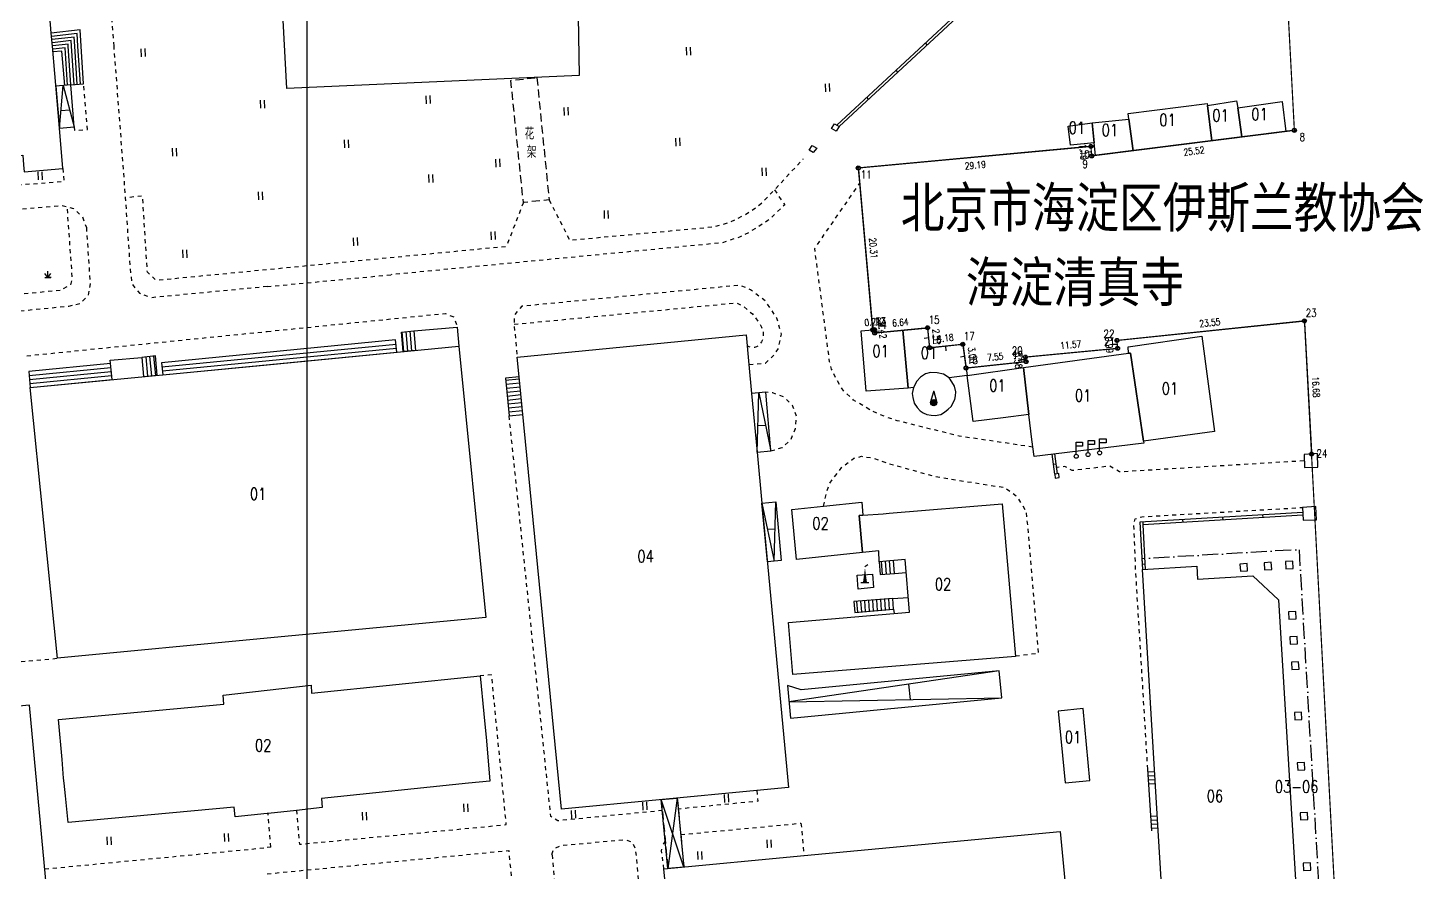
# Model space of a CAD drawing. Extents: x -9390 to -4743, y 24196 to 25839.
# Drawn here: x -8959.8 to -8611.1, y 24693.5 to 24904.5 of the extents above; entities that cross this region are included whole.
import ezdxf
from ezdxf.enums import TextEntityAlignment as Align

# ---------------------------------------------------------------- set-up
doc = ezdxf.new("R2010")
doc.units = 0
doc.header["$MEASUREMENT"] = 0
for name, pattern in [('X5', [3, 2, -1]), ('X6', [2, 1, -1]), ('X87', [7, 5, -2]), ('X94', [6, 4, -1, 0, -1])]:
    doc.linetypes.add(name, pattern=pattern)
doc.layers.get('0').update_dxf_attribs({"linetype": 'CONTINUOUS'})
for name, color, linetype in [('BOUND', 7, 'CONTINUOUS'), ('DLDW', 14, 'CONTINUOUS'), ('DLSS', 5, 'CONTINUOUS'), ('JMD', 6, 'CONTINUOUS'), ('JZD', 1, 'CONTINUOUS'), ('TK', 7, 'CONTINUOUS'), ('YZH', 2, 'CONTINUOUS'), ('ZBTZ', 5, 'CONTINUOUS'), ('飘楼', 20, 'CONTINUOUS')]:
    doc.layers.add(name, color=color, linetype=linetype)
doc.styles.add('HZ', font='rs', dxfattribs={"width": 0.8, "bigfont": 'hztxt'})
doc.styles.add('黑体', font='SIMHEI.TTF', dxfattribs={"width": 0.8})
doc.linetypes.add('X19', pattern='A,4.5,[145,symbolx.shx,S=1,R=0,X=0,Y=1],4.5,-0.5,[146,symbolx.shx,S=1,R=0,X=0,Y=0],-0.5', length=10)
doc.linetypes.add('X20', pattern='A,4.5,[145,symbolx.shx,S=1,R=0,X=0,Y=0],4.5,-0.5,[146,symbolx.shx,S=1,R=0,X=0,Y=0],-0.5', length=10)
doc.linetypes.add('X71', pattern='A,5,[150,symbolx.shx,S=1,R=0,X=0,Y=1],5', length=10)
doc.linetypes.add('X72', pattern='A,5,[150,symbolx.shx,S=1,R=0,X=0,Y=0],5', length=10)

# ---------------------------------------------------------------- blocks, each defined once
blk = doc.blocks.new('GC095')
for p, q in [((0, 4), (0.7, 4.5)), ((-1, 0), (1, 0)), ((-0.5, 0), (0.5, 0))]:
    blk.add_line(p, q)
blk.add_solid([(-0.5, 0), (0, 3.6), (0.5, 0)])
blk = doc.blocks.new('GC520')
for p, q in [((-0.56, -1), (-0.56, 1)), ((0.44, -1), (0.44, 1))]:
    blk.add_line(p, q)
blk = doc.blocks.new('GC098')
for p, q in [((0, 0.5), (0, 3.5)), ((0, 3.5), (1.6, 3.5)), ((1.6, 3.5), (1.6, 2.5)), ((1.6, 2.5), (0, 2.5))]:
    blk.add_line(p, q)
blk.add_circle((0, 0), 0.5)
blk = doc.blocks.new('GC124')
for p, q in [((0, -0.8), (-0.75, 0.2)), ((0, -0.8), (0, 0.8)), ((0, -0.8), (0.75, 0.2)), ((-0.8, -0.8), (0.75, -0.8)), ((0.8, -0.8), (0, -0.8))]:
    blk.add_line(p, q)
blk = doc.blocks.new('GC091')
for p, q in [((-0.79, -0.01), (0.01, 2.79)), ((0.01, 2.79), (0.81, -0.01))]:
    blk.add_line(p, q)
at = {"const_width": 0.8, "flags": 128}
blk.add_lwpolyline([(-0.39, -0.01, 1), (0.41, -0.01, 1)], format="xyb", close=True, dxfattribs=at)
blk.add_circle((0.01, -0.01), 0.8)
blk.add_point((0.01, 2.79))

msp = doc.modelspace()

# ---------------------------------------------------------------- linework, layer by layer
at = {"linetype": 'CONTINUOUS', "flags": 128}
for points in [[(-8694.99, 24873.49), (-8694.09, 24873.64)], [(-8748.52, 24829.07), (-8748.56, 24830.27)], [(-8748.22, 24828.67), (-8746.97, 24828.83)], [(-8734.69, 24827.04), (-8735.79, 24826.9)], [(-8730.46, 24824.97), (-8730.39, 24823.82)], [(-8687.58, 24825.41), (-8688.66, 24825.35)], [(-8725.8, 24822.4), (-8726.74, 24822.24)], [(-8711.6, 24821.62), (-8710.42, 24821.66)]]:
    msp.add_lwpolyline(points, dxfattribs=at)
at = {"layer": 'BOUND', "linetype": 'CONTINUOUS', "flags": 128}
for points in [[(-8866.46, 24828.51), (-8863.38, 24828.81), (-8862.91, 24823.89), (-8866, 24823.6)], [(-8926.4, 24820.81), (-8926.12, 24817.82), (-8867.62, 24823.44), (-8867.91, 24826.53)], [(-8959.56, 24818.63), (-8959.21, 24814.65), (-8938.78, 24816.61), (-8939.17, 24820.61)], [(-8927.96, 24822.52), (-8931.38, 24822.17), (-8930.91, 24817.36), (-8927.49, 24817.69)], [(-8840.48, 24817), (-8839.54, 24807.53), (-8836.11, 24807.87), (-8837.06, 24817.33)], [(-8746.85, 24767.85), (-8743.23, 24768.16), (-8743.49, 24771.41), (-8747.04, 24771.09)], [(-8753.16, 24758.37), (-8743.46, 24759.22), (-8743.66, 24761.89), (-8753.37, 24761.12)], [(-8797.52, 24712.01), (-8795.88, 24694.76), (-8799.86, 24694.38), (-8801.51, 24711.62)]]:
    msp.add_lwpolyline(points, close=True, dxfattribs=at)
at = {"layer": 'DLDW', "linetype": 'CONTINUOUS', "flags": 128}
for points in [[(-8951.93, 24879.45), (-8948.24, 24879.77), (-8949.09, 24890.27), (-8952.84, 24889.94)], [(-8729.36, 24816.74), (-8729.61, 24817.06), (-8730.98, 24817.97), (-8732.56, 24818.32), (-8734.21, 24818.35), (-8735.48, 24818.05), (-8736.76, 24817.25), (-8737.67, 24816.25), (-8738.46, 24814.62), (-8738.8, 24813.16), (-8738.69, 24812.14), (-8738.34, 24810.74), (-8737.6, 24809.65), (-8736.85, 24808.81), (-8736.04, 24808.29), (-8735.16, 24807.89), (-8734.09, 24807.68), (-8733.07, 24807.66), (-8731.67, 24807.89), (-8730.71, 24808.45), (-8729.81, 24809.19), (-8729.1, 24809.88), (-8728.19, 24811.64), (-8727.98, 24812.52), (-8727.9, 24813.54), (-8728.25, 24814.94)], [(-8777.57, 24798.48), (-8774.13, 24798.8), (-8775.38, 24813.46), (-8778.94, 24813.13)], [(-8776.38, 24785.76), (-8772.9, 24786.09), (-8771.57, 24771.35), (-8775, 24771.03)]]:
    msp.add_lwpolyline(points, close=True, dxfattribs=at)
for points in [[(-8951.93, 24879.45), (-8950.99, 24890.1), (-8948.24, 24879.77)], [(-8951.54, 24883.91), (-8949.39, 24884.07)], [(-8777.57, 24798.48), (-8777.16, 24813.29), (-8774.13, 24798.8)], [(-8777.38, 24805.14), (-8775.48, 24805.26)], [(-8776.38, 24785.76), (-8773.28, 24771.19), (-8772.9, 24786.09)], [(-8774.99, 24779.23), (-8773.07, 24779.34)], [(-8748.49, 24764.64), (-8752.3, 24764.26), (-8752.55, 24767.76), (-8748.75, 24767.94), (-8748.49, 24764.64)], [(-8766.57, 24739.09), (-8769.99, 24740.16), (-8769.21, 24732.01), (-8716.44, 24737.06), (-8717.09, 24743.83), (-8766.57, 24739.09)], [(-8717.09, 24743.83), (-8769.6, 24736.08), (-8716.44, 24737.06)], [(-8739.76, 24740.49), (-8739.35, 24736.64)]]:
    msp.add_lwpolyline(points, dxfattribs=at)
at = {"layer": 'DLSS', "linetype": 'X6', "flags": 128}
for points in [[(-8938.28, 24900), (-8940.28, 24926.25), (-8939.5, 24929.01), (-8937.96, 24929.8), (-8928.91, 24930.35), (-8911.92, 24930.84), (-8912.1, 24990.37)], [(-8900, 24839.86), (-8929.02, 24837.07), (-8931.77, 24838.12), (-8933.65, 24840.41), (-8934.13, 24843.34), (-8935.39, 24862.06), (-8938.28, 24900)], [(-8948.24, 24879.77), (-8948.2, 24878.92), (-8944.92, 24879.16), (-8945.9, 24890.54)], [(-8951.07, 24869.42), (-8950.77, 24866.14), (-9046.28, 24858.31), (-9046.75, 24863.2)], [(-8829.56, 24861.54), (-8829.56, 24861.54), (-8824.4, 24851.47), (-8788.45, 24854.81), (-8784.51, 24855.91), (-8780.56, 24857.82), (-8777.55, 24859.89), (-8776.48, 24860.71), (-8773.25, 24864.02), (-8766.01, 24871.84)], [(-8708.65, 24799.73), (-8727.08, 24802.48), (-8742.58, 24806.33), (-8745.4, 24807.28), (-8748.79, 24808.71), (-8753.45, 24811.49), (-8755.65, 24813.46), (-8756.63, 24814.79), (-8757.7, 24816.61), (-8758.97, 24819.2), (-8759.46, 24821.05), (-8759.68, 24822.87), (-8763.17, 24849.4), (-8751.9, 24865.71)], [(-8835.99, 24860.88), (-8835.99, 24860.88), (-8840.26, 24849.86), (-8900, 24844.07), (-8927.22, 24841.44), (-8927.89, 24841.51), (-8929.95, 24843.49), (-8931.15, 24862.5), (-8935.39, 24862.06)], [(-8773.25, 24864.02), (-8770.66, 24860.33), (-8774.85, 24856.35), (-8779.49, 24853.45), (-8782, 24852.23), (-8786.36, 24850.79), (-8869.06, 24842.83)], [(-8945.21, 24854.62), (-8944.26, 24840.55), (-8944.74, 24837.74), (-8946.75, 24835.58), (-8949.63, 24834.91), (-9038.53, 24826.19), (-9040.62, 24825.92), (-9043.23, 24827.27), (-9044.34, 24829.99), (-9045.76, 24848.11), (-9045.19, 24850.98), (-9042.73, 24852.55), (-9042.2, 24852.6), (-8951.25, 24860.13), (-8948.38, 24859.37), (-8946.2, 24857.35), (-8945.21, 24854.62)], [(-9044.34, 24829.99), (-8951.64, 24839), (-8949.11, 24840.34), (-8948.69, 24841.69), (-8949.98, 24859.79)], [(-8900, 24839.86), (-8869.06, 24842.83)], [(-8779.56, 24820.4), (-8775.47, 24820.76), (-8773.38, 24822.71), (-8772.23, 24824.41), (-8771.5, 24827.99), (-8772.62, 24831.96), (-8775.43, 24836.18), (-8779.21, 24839.09), (-8781.9, 24840.19), (-8836.41, 24834.94), (-8838.26, 24832.74), (-8838.31, 24830.44), (-8837.54, 24822.22)], [(-8838.31, 24830.44), (-8782.76, 24835.8), (-8781, 24834.95), (-8778.72, 24833.03), (-8776.96, 24830.6), (-8776.5, 24829.75), (-8776.28, 24829.06), (-8776.04, 24828.51), (-8776.02, 24827.79), (-8776.25, 24826.6), (-8776.43, 24826.04), (-8777.14, 24825.11), (-8777.71, 24824.78), (-8778.26, 24824.64), (-8778.82, 24824.6), (-8779.2, 24824.65), (-8779.96, 24824.98)], [(-8900, 24828.65), (-8855.57, 24833.15), (-8853.39, 24832.26), (-8852.52, 24829.75)], [(-8960.07, 24822.57), (-8900, 24828.65)], [(-8774.13, 24798.8), (-8771.27, 24799.62), (-8769.09, 24801.63), (-8767.97, 24804.4), (-8767.69, 24807.37), (-8768.72, 24810.16), (-8770.88, 24812.22), (-8773.65, 24813.32), (-8775.38, 24813.46)], [(-8801.24, 24708.87), (-8827.38, 24706.32), (-8829.12, 24707.37), (-8839.54, 24807.53)], [(-8760.98, 24784.96), (-8760.12, 24788.65), (-8759.52, 24790.57), (-8756.41, 24794.7), (-8753.39, 24796.95), (-8751.47, 24797.44), (-8748.88, 24797.07), (-8745.01, 24795.74), (-8733.47, 24792.5), (-8721.36, 24790.49), (-8715.65, 24789.65), (-8712.74, 24787.5), (-8710.32, 24783.63), (-8707.28, 24748.16), (-8713.01, 24747.43)], [(-8640.9, 24796.29), (-8686.96, 24793.52), (-8689.46, 24794.96), (-8698.83, 24793.87), (-8700.65, 24794.89), (-8702.71, 24794.65)], [(-8679.93, 24719.25), (-8682.96, 24769.01), (-8683.39, 24780.45), (-8683.06, 24781.81), (-8681.45, 24782.33), (-8641.23, 24784.64)], [(-9081.82, 24730.65), (-9071.57, 24735.83), (-8952.45, 24746.95)], [(-8892.71, 24708.93), (-8891.94, 24700.45), (-8840.25, 24705.35), (-8843.92, 24742.77), (-8846.77, 24742.52)], [(-8777.63, 24713.91), (-8777.37, 24711.2), (-8797.26, 24709.26)], [(-8899.12, 24699.71), (-8899.78, 24708.17)], [(-8796.65, 24702.87), (-8766.6, 24705.71)], [(-8766.6, 24705.71), (-8765.83, 24697.61)], [(-8828.84, 24697.92), (-8828.36, 24699.31), (-8826.7, 24700.15), (-8810.55, 24701.62), (-8808.79, 24701.01), (-8807.97, 24699.16), (-8805.91, 24675.3)], [(-8800.52, 24701.32), (-8800.65, 24701.18), (-8801.24, 24700.07)], [(-8955.57, 24694.28), (-8900, 24699.63)], [(-8899.12, 24699.71), (-8900, 24699.63)], [(-8900, 24693.07), (-8839.64, 24698.88), (-8836.16, 24661.57)], [(-8828.81, 24697.8), (-8825.21, 24659.3), (-8824.63, 24658), (-8808.4, 24639.7), (-8807.96, 24639.46), (-8807.5, 24639.27), (-8807.02, 24639.13), (-8806.53, 24639.04), (-8806.03, 24639), (-8805.53, 24639.01), (-8805.38, 24639.02)], [(-8800.85, 24694.29), (-8801.47, 24698.84), (-8801.24, 24700.07)]]:
    msp.add_lwpolyline(points, dxfattribs=at)
at = {"layer": 'JMD', "linetype": 'CONTINUOUS', "flags": 128}
for points in [[(-8953.7, 24900), (-8953.97, 24903.2), (-8954.31, 24907.44), (-8954.92, 24914.23), (-8996.29, 24910.8), (-9007.22, 24909.89), (-9071.88, 24904.53), (-9091.9, 24902.8), (-9118.85, 24900.67), (-9118.8, 24900), (-9115.51, 24859.95), (-9088.41, 24862.23), (-9068.47, 24863.82), (-8961.11, 24872.71), (-8960.89, 24870.32), (-8960.72, 24868.53), (-8951.07, 24869.42), (-8951.93, 24879.45)], [(-8700.59, 24715.84), (-8694.42, 24716.43), (-8696.11, 24734.35), (-8702.29, 24733.76)]]:
    msp.add_lwpolyline(points, close=True, dxfattribs=at)
at = {"layer": 'JMD', "linetype": 'CONTINUOUS'}
for points in [[(-8665.03, 24885.16), (-8657.72, 24886.3), (-8657.44, 24884.52), (-8656.41, 24877.27), (-8663.91, 24876.32)], [(-8657.44, 24884.52), (-8646.32, 24886.1), (-8645.45, 24878.65), (-8656.41, 24877.27)], [(-8684.83, 24883.11), (-8665.08, 24885.67), (-8665.03, 24885.16), (-8663.91, 24876.32), (-8683.6, 24873.84), (-8684.66, 24881.71)], [(-8699.83, 24880.01), (-8693.86, 24880.78), (-8693.32, 24875.83), (-8699.22, 24875.18)], [(-8693.86, 24880.78), (-8693.8, 24880.79), (-8684.66, 24881.71), (-8683.6, 24873.84), (-8693, 24872.65), (-8693.32, 24875.83)], [(-8837.54, 24822.22), (-8780.31, 24827.84), (-8779.62, 24820.39), (-8778.94, 24813.13), (-8777.56, 24798.48), (-8776.37, 24785.76), (-8769.72, 24714.66), (-8777.63, 24713.91), (-8826.46, 24709.24), (-8834.72, 24793.47), (-8837.06, 24817.33)], [(-8748.72, 24829.05), (-8748.27, 24829.1), (-8748.18, 24828.27), (-8741.12, 24828.96), (-8741.12, 24828.96), (-8739.79, 24814.51), (-8750.32, 24813.75), (-8751.54, 24828.78)], [(-8741.12, 24828.96), (-8741.12, 24828.96), (-8734.97, 24829.56), (-8734.47, 24824.58), (-8726.16, 24825.44), (-8725.1, 24817.61), (-8729.61, 24817.06), (-8730.98, 24817.97), (-8732.56, 24818.32), (-8734.21, 24818.35), (-8735.48, 24818.05), (-8736.76, 24817.25), (-8737.67, 24816.25), (-8738.46, 24814.62), (-8739.79, 24814.51)], [(-8684.81, 24824.83), (-8666.39, 24827.48), (-8663.28, 24803.62), (-8680.99, 24801.21), (-8684.27, 24823.23), (-8684.71, 24823.18)], [(-8900, 24751.94), (-8952.45, 24746.95), (-8959.21, 24814.65), (-8900, 24820.33), (-8852.12, 24824.93), (-8845.34, 24757.14)], [(-8711, 24819.65), (-8684.71, 24823.18), (-8684.27, 24823.23), (-8680.99, 24801.21), (-8680.94, 24800.76), (-8703.47, 24797.98), (-8708.36, 24797.38), (-8708.88, 24801.65), (-8709.63, 24807.88)], [(-8725.1, 24817.61), (-8711, 24819.65), (-8709.63, 24807.88), (-8716.11, 24807.08), (-8723.6, 24806.16), (-8724.43, 24812.59)], [(-8769.74, 24755.89), (-8739.48, 24758.45), (-8740.57, 24771.67), (-8747.04, 24771.09), (-8747.18, 24773.82), (-8751.21, 24773.39), (-8752.03, 24782.61), (-8751.15, 24782.68), (-8746.06, 24783.09), (-8744.6, 24783.21), (-8716.31, 24785.52), (-8713.01, 24747.43), (-8768.61, 24742.92)], [(-8768.93, 24784.15), (-8760.98, 24784.96), (-8751.43, 24785.94), (-8751.15, 24782.68), (-8752.03, 24782.61), (-8751.21, 24773.39), (-8767.76, 24771.6)], [(-8681.27, 24769.11), (-8667.7, 24769.94), (-8667.51, 24766.71), (-8653.71, 24767.57), (-8647.29, 24761.59), (-8641.45, 24665.5), (-8646.84, 24658.88), (-8661.03, 24658.15), (-8660.87, 24654.96), (-8674.29, 24654.14), (-8675.9, 24680.77), (-8677.31, 24703.92)], [(-8900, 24738.99), (-8889.06, 24740.22), (-8888.91, 24738.25), (-8846.77, 24742.52), (-8845.86, 24733.04), (-8845.23, 24726.3), (-8844.33, 24716.25), (-8849.73, 24715.71), (-8886.41, 24711.92), (-8886.27, 24709.63), (-8892.71, 24708.93), (-8899.78, 24708.17), (-8900, 24708.15), (-8908.03, 24707.28), (-8908.3, 24709.69), (-8949.79, 24705.85), (-8950.41, 24712.52), (-8950.74, 24715.75), (-8950.88, 24716.96), (-8951.28, 24721.66), (-8952.18, 24731.62), (-8910.87, 24735.47), (-8911.01, 24737.75)], [(-8800.85, 24694.29), (-8765.83, 24697.61), (-8701.85, 24703.67), (-8700.18, 24686.15), (-8699.03, 24674.09), (-8740.41, 24670.11), (-8742.37, 24669.92), (-8742.65, 24672.92), (-8755.05, 24671.73), (-8754.77, 24668.73), (-8756.59, 24668.55), (-8797.97, 24664.58), (-8799.95, 24685.01)]]:
    msp.add_lwpolyline(points, close=True, dxfattribs=at)
at = {"layer": 'JZD', "linetype": 'X87', "const_width": 0.3, "flags": 128}
for points in [[(-8667.05, 25327.53), (-8643.32, 24879.42)], [(-8638.99, 24797.5), (-8622.25, 24481.43)], [(-8638.99, 24797.5), (-8622.25, 24481.43)]]:
    msp.add_lwpolyline(points, dxfattribs=at)
at = {"layer": 'JZD', "linetype": 'CONTINUOUS', "const_width": 0.3, "flags": 128}
for points in [[(-8643.79, 24878.86), (-8693.45, 24872.6)], [(-8694.66, 24874.85), (-8751.78, 24869.56)], [(-8693.99, 24873.03), (-8694.11, 24874.4)], [(-8752.24, 24869.02), (-8748.76, 24829.55)], [(-8687.13, 24826.45), (-8641.27, 24831.25)], [(-8640.75, 24830.8), (-8639.04, 24798.49)], [(-8748.22, 24829.11), (-8748.76, 24829.05)], [(-8748.22, 24828.61), (-8748.23, 24828.77)], [(-8747.69, 24828.32), (-8735.47, 24829.51)], [(-8734.92, 24829.06), (-8734.52, 24825.07)], [(-8733.98, 24824.63), (-8726.66, 24825.39)], [(-8726.09, 24824.95), (-8725.42, 24820)], [(-8710.01, 24822.29), (-8687.97, 24824.38)], [(-8687.51, 24824.93), (-8687.59, 24825.9)], [(-8724.86, 24819.56), (-8710.84, 24821.04)], [(-8710.41, 24821.59), (-8710.44, 24821.75)]]:
    msp.add_lwpolyline(points, dxfattribs=at)
at = {"layer": 'JZD', "linetype": 'X72', "flags": 128}
for points in [[(-8643.79, 24878.86), (-8693.45, 24872.6)], [(-8640.75, 24830.8), (-8639.04, 24798.49)], [(-8747.69, 24828.32), (-8735.47, 24829.51)]]:
    msp.add_lwpolyline(points, dxfattribs=at)
at = {"layer": 'JZD', "linetype": 'X71', "flags": 128}
for points in [[(-8694.66, 24874.85), (-8751.78, 24869.56)], [(-8752.24, 24869.02), (-8748.76, 24829.55)], [(-8687.13, 24826.45), (-8641.27, 24831.25)], [(-8726.09, 24824.95), (-8725.42, 24820)], [(-8710.01, 24822.29), (-8687.97, 24824.38)], [(-8724.86, 24819.56), (-8710.84, 24821.04)]]:
    msp.add_lwpolyline(points, dxfattribs=at)
at = {"layer": 'JZD', "linetype": 'CONTINUOUS'}
for centre, radius in [((-8643.3, 24878.92), 0.5), ((-8643.3, 24878.92), 0.4), ((-8643.3, 24878.92), 0.4), ((-8643.3, 24878.92), 0.4), ((-8643.3, 24878.92), 0.4), ((-8694.16, 24874.9), 0.5), ((-8694.16, 24874.9), 0.4), ((-8694.16, 24874.9), 0.4), ((-8693.94, 24872.53), 0.5), ((-8693.94, 24872.53), 0.4), ((-8693.94, 24872.53), 0.4), ((-8752.28, 24869.52), 0.5), ((-8752.28, 24869.52), 0.4), ((-8752.28, 24869.52), 0.4), ((-8640.78, 24831.3), 0.5), ((-8640.78, 24831.3), 0.4), ((-8640.78, 24831.3), 0.4), ((-8640.78, 24831.3), 0.4), ((-8748.72, 24829.05), 0.5), ((-8748.72, 24829.05), 0.4), ((-8748.72, 24829.05), 0.4), ((-8748.27, 24829.1), 0.5), ((-8748.18, 24828.27), 0.5), ((-8748.27, 24829.1), 0.4), ((-8748.27, 24829.1), 0.4), ((-8748.18, 24828.27), 0.4), ((-8748.18, 24828.27), 0.4), ((-8734.97, 24829.56), 0.5), ((-8734.97, 24829.56), 0.4), ((-8734.97, 24829.56), 0.4), ((-8687.63, 24826.4), 0.5), ((-8687.63, 24826.4), 0.4), ((-8687.63, 24826.4), 0.4), ((-8734.47, 24824.58), 0.5), ((-8734.47, 24824.58), 0.4), ((-8734.47, 24824.58), 0.4), ((-8726.16, 24825.44), 0.5), ((-8726.16, 24825.44), 0.4), ((-8726.16, 24825.44), 0.4), ((-8687.48, 24824.43), 0.5), ((-8687.48, 24824.43), 0.4), ((-8687.48, 24824.43), 0.4), ((-8725.36, 24819.5), 0.5), ((-8725.36, 24819.5), 0.4), ((-8725.36, 24819.5), 0.4), ((-8710.51, 24822.24), 0.5), ((-8710.51, 24822.24), 0.4), ((-8710.51, 24822.24), 0.4), ((-8710.34, 24821.1), 0.5), ((-8710.34, 24821.1), 0.4), ((-8710.34, 24821.1), 0.4), ((-8639.01, 24797.99), 0.5), ((-8639.01, 24797.99), 0.4), ((-8639.01, 24797.99), 0.4)]:
    msp.add_circle(centre, radius, dxfattribs=at)
for p in [(-8643.3, 24878.92), (-8643.3, 24878.92), (-8643.3, 24878.92), (-8694.16, 24874.9), (-8694.16, 24874.9), (-8694.16, 24874.9), (-8752.28, 24869.52), (-8752.28, 24869.52), (-8752.28, 24869.52), (-8748.72, 24829.05), (-8748.72, 24829.05), (-8748.72, 24829.05), (-8748.72, 24829.05), (-8748.72, 24829.05), (-8748.72, 24829.05), (-8748.27, 24829.1), (-8748.27, 24829.1), (-8748.27, 24829.1), (-8748.27, 24829.1), (-8748.27, 24829.1), (-8748.27, 24829.1), (-8748.18, 24828.27), (-8748.18, 24828.27), (-8748.18, 24828.27), (-8748.18, 24828.27), (-8748.18, 24828.27), (-8748.18, 24828.27), (-8734.47, 24824.58), (-8734.47, 24824.58), (-8734.47, 24824.58), (-8734.47, 24824.58), (-8734.47, 24824.58), (-8734.47, 24824.58), (-8726.16, 24825.44), (-8726.16, 24825.44), (-8726.16, 24825.44), (-8726.16, 24825.44), (-8726.16, 24825.44), (-8726.16, 24825.44), (-8687.63, 24826.4), (-8687.63, 24826.4), (-8687.63, 24826.4), (-8687.48, 24824.43), (-8687.48, 24824.43), (-8687.48, 24824.43), (-8687.48, 24824.43), (-8687.48, 24824.43), (-8687.48, 24824.43), (-8710.51, 24822.24), (-8710.51, 24822.24), (-8710.51, 24822.24), (-8710.51, 24822.24), (-8710.51, 24822.24), (-8710.51, 24822.24), (-8710.34, 24821.1), (-8710.34, 24821.1), (-8710.34, 24821.1), (-8710.34, 24821.1), (-8710.34, 24821.1), (-8710.34, 24821.1), (-8639.01, 24797.99), (-8639.01, 24797.99), (-8639.01, 24797.99)]:
    msp.add_point(p, dxfattribs=at)
at = {"layer": 'JZD', "color": 7, "linetype": 'CONTINUOUS'}
for p in [(-8693.94, 24872.53), (-8693.94, 24872.53), (-8693.94, 24872.53), (-8640.78, 24831.3), (-8640.78, 24831.3), (-8640.78, 24831.3), (-8734.97, 24829.56), (-8734.97, 24829.56), (-8734.97, 24829.56), (-8734.97, 24829.56), (-8734.97, 24829.56), (-8734.97, 24829.56), (-8725.36, 24819.5), (-8725.36, 24819.5), (-8725.36, 24819.5), (-8725.36, 24819.5), (-8725.36, 24819.5), (-8725.36, 24819.5)]:
    msp.add_point(p, dxfattribs=at)
at = {"layer": 'TK', "linetype": 'CONTINUOUS'}
msp.add_line((-8890.01, 24195.79), (-8890.01, 25395.79), dxfattribs=at)
at = {"layer": 'YZH', "linetype": 'CONTINUOUS'}
for p, q in [((-8866.37, 24828.52), (-8865.91, 24823.61)), ((-8865.37, 24828.62), (-8864.91, 24823.7)), ((-8864.38, 24828.71), (-8863.91, 24823.8)), ((-8926.31, 24819.81), (-8867.81, 24825.5)), ((-8926.21, 24818.82), (-8867.71, 24824.47)), ((-8930.38, 24822.27), (-8929.92, 24817.46)), ((-8929.39, 24822.38), (-8928.92, 24817.55)), ((-8928.39, 24822.48), (-8927.93, 24817.65)), ((-8959.47, 24817.63), (-8939.07, 24819.61)), ((-8959.39, 24816.64), (-8938.97, 24818.61)), ((-8959.3, 24815.64), (-8938.88, 24817.61)), ((-8840.43, 24816.49), (-8837.01, 24816.83)), ((-8840.33, 24815.5), (-8836.91, 24815.83)), ((-8840.23, 24814.5), (-8836.81, 24814.84)), ((-8840.13, 24813.51), (-8836.71, 24813.84)), ((-8840.03, 24812.51), (-8836.61, 24812.85)), ((-8839.93, 24811.51), (-8836.51, 24811.85)), ((-8839.84, 24810.52), (-8836.41, 24810.86)), ((-8839.74, 24809.52), (-8836.31, 24809.86)), ((-8839.64, 24808.53), (-8836.21, 24808.87)), ((-8746.27, 24767.9), (-8746.48, 24771.14)), ((-8745.26, 24767.99), (-8745.48, 24771.23)), ((-8744.24, 24768.07), (-8744.48, 24771.32)), ((-8752.43, 24758.44), (-8752.63, 24761.18)), ((-8751.43, 24758.52), (-8751.64, 24761.26)), ((-8750.44, 24758.61), (-8750.64, 24761.33)), ((-8749.44, 24758.7), (-8749.64, 24761.41)), ((-8748.44, 24758.78), (-8748.65, 24761.49)), ((-8747.44, 24758.87), (-8747.65, 24761.57)), ((-8746.45, 24758.96), (-8746.65, 24761.65)), ((-8745.45, 24759.04), (-8745.66, 24761.73)), ((-8744.45, 24759.13), (-8744.66, 24761.81)), ((-8797.52, 24712.01), (-8799.86, 24694.38)), ((-8795.88, 24694.76), (-8801.51, 24711.62))]:
    msp.add_line(p, q, dxfattribs=at)
at = {"layer": 'YZH', "linetype": 'X5'}
for p, q in [((-8797.52, 24712.01), (-8795.88, 24694.76)), ((-8801.51, 24711.62), (-8799.86, 24694.38))]:
    msp.add_line(p, q, dxfattribs=at)
at = {"layer": 'YZH', "linetype": 'CONTINUOUS', "flags": 128}
for points in [[(-8680.64, 24940.89), (-8678.32, 24923.17), (-8712.14, 24920.56), (-8716.12, 24916.67), (-8720.1, 24915.12), (-8757.66, 24880.25)], [(-8679.94, 24940.92), (-8677.53, 24922.53), (-8711.83, 24919.89), (-8715.73, 24916.07), (-8719.72, 24914.52), (-8757.03, 24879.88)], [(-8949.09, 24890.27), (-8945.9, 24890.54), (-8946.51, 24900), (-8946.77, 24904.03), (-8953.97, 24903.2)], [(-8946.7, 24890.47), (-8947.31, 24900), (-8947.51, 24903.14), (-8953.88, 24902.41)], [(-8947.5, 24890.4), (-8948.11, 24900), (-8948.26, 24902.25), (-8953.79, 24901.61)], [(-8948.29, 24890.33), (-8948.91, 24900), (-8949, 24901.36), (-8953.7, 24900.82)], [(-8949.09, 24890.27), (-8949.71, 24900), (-8949.74, 24900.47), (-8953.61, 24900.02)], [(-8735.05, 24900.29), (-8735.52, 24900.8)], [(-8950.6, 24890.14), (-8951.34, 24898.73), (-8953.57, 24898.54)], [(-8949.89, 24890.2), (-8950.49, 24899.58), (-8953.52, 24899.23)], [(-8742.37, 24893.49), (-8742.85, 24894)], [(-8749.7, 24886.68), (-8750.18, 24887.2)], [(-8866.46, 24828.51), (-8863.38, 24828.81), (-8862.91, 24823.89), (-8866, 24823.6)], [(-8863.38, 24828.81), (-8852.52, 24829.75), (-8852.12, 24824.93)], [(-8926.4, 24820.81), (-8926.12, 24817.82), (-8867.62, 24823.44), (-8867.91, 24826.53)], [(-8959.56, 24818.63), (-8959.21, 24814.65), (-8938.78, 24816.61), (-8939.17, 24820.61)], [(-8939.25, 24821.43), (-8931.38, 24822.17)], [(-8938.78, 24816.61), (-8939.25, 24821.43)], [(-8927.96, 24822.52), (-8931.38, 24822.17), (-8930.91, 24817.36), (-8927.49, 24817.69)], [(-8840.48, 24817), (-8839.54, 24807.53), (-8836.11, 24807.87), (-8837.06, 24817.33)], [(-8703.2, 24792.98), (-8703.85, 24797.93)], [(-8703.52, 24795.45), (-8702.83, 24795.54)], [(-8702.5, 24793.07), (-8703.15, 24798.02)], [(-8641.19, 24783.39), (-8681.91, 24780.97), (-8681.27, 24769.11)], [(-8641.15, 24782.69), (-8681.17, 24780.31), (-8680.57, 24769.15)], [(-8671.09, 24780.91), (-8671.13, 24781.61)], [(-8661.11, 24781.5), (-8661.15, 24782.2)], [(-8651.13, 24782.1), (-8651.17, 24782.8)], [(-8681.07, 24780.32), (-8681.12, 24781.02)], [(-8746.85, 24767.85), (-8743.23, 24768.16), (-8743.49, 24771.41), (-8747.04, 24771.09)], [(-8645.42, 24769.31), (-8643.61, 24769.42), (-8643.71, 24771.22), (-8645.52, 24771.12), (-8645.42, 24769.31)], [(-8743.23, 24768.16), (-8740.31, 24768.43)], [(-8680.64, 24770.43), (-8681.34, 24770.39)], [(-8656.79, 24768.71), (-8654.98, 24768.81), (-8655.08, 24770.62), (-8656.89, 24770.51), (-8656.79, 24768.71)], [(-8650.77, 24769.02), (-8648.96, 24769.12), (-8649.07, 24770.93), (-8650.87, 24770.83), (-8650.77, 24769.02)], [(-8753.16, 24758.37), (-8743.46, 24759.22), (-8743.66, 24761.89), (-8753.37, 24761.12)], [(-8743.66, 24761.89), (-8739.79, 24762.17)], [(-8743.46, 24759.22), (-8743.35, 24758.12)], [(-8644.67, 24756.74), (-8642.87, 24756.84), (-8642.97, 24758.64), (-8644.78, 24758.54), (-8644.67, 24756.74)], [(-8644.31, 24750.46), (-8642.5, 24750.57), (-8642.6, 24752.37), (-8644.41, 24752.27), (-8644.31, 24750.46)], [(-8643.94, 24744.14), (-8642.13, 24744.24), (-8642.23, 24746.05), (-8644.04, 24745.95), (-8643.94, 24744.14)], [(-8643.2, 24731.58), (-8641.39, 24731.68), (-8641.49, 24733.49), (-8643.3, 24733.38), (-8643.2, 24731.58)], [(-8678.94, 24703.82), (-8679.93, 24719.25)], [(-8642.46, 24718.99), (-8640.65, 24719.09), (-8640.76, 24720.9), (-8642.56, 24720.8), (-8642.46, 24718.99)], [(-8679.89, 24718.57), (-8678.21, 24718.67)], [(-8679.83, 24717.57), (-8678.15, 24717.67)], [(-8679.76, 24716.57), (-8678.09, 24716.67)], [(-8679.7, 24715.57), (-8678.03, 24715.68)], [(-8641.73, 24706.52), (-8639.92, 24706.62), (-8640.03, 24708.43), (-8641.83, 24708.32), (-8641.73, 24706.52)], [(-8679.18, 24707.48), (-8677.53, 24707.58)], [(-8679.11, 24706.49), (-8677.47, 24706.59)], [(-8679.05, 24705.49), (-8677.41, 24705.59)], [(-8678.98, 24704.49), (-8677.35, 24704.59)], [(-8640.99, 24693.9), (-8639.18, 24694.01), (-8639.29, 24695.81), (-8641.09, 24695.71), (-8640.99, 24693.9)]]:
    msp.add_lwpolyline(points, dxfattribs=at)
at = {"layer": 'YZH', "linetype": 'X20', "flags": 128}
msp.add_lwpolyline([(-8822.72, 24931.95), (-8822.07, 24892.61), (-8895.12, 24889.39), (-8897.24, 24929.89)], close=True, dxfattribs=at)
at = {"layer": 'YZH', "linetype": 'X5', "flags": 128}
msp.add_lwpolyline([(-8832.61, 24892.09), (-8829.56, 24861.54), (-8835.99, 24860.88), (-8839.11, 24891.42)], close=True, dxfattribs=at)
at = {"layer": 'YZH', "linetype": 'CONTINUOUS', "flags": 128}
for points in [[(-8757.03, 24879.88), (-8757.82, 24878.69), (-8759, 24879.4), (-8758.22, 24880.59)], [(-8762.62, 24874.45), (-8763.55, 24873.35), (-8764.59, 24873.97), (-8763.8, 24875.16)]]:
    msp.add_lwpolyline(points, close=True, dxfattribs=at)
at = {"layer": 'YZH', "linetype": 'CONTINUOUS'}
for points in [[(-8637.52, 24798.1), (-8640.84, 24797.86), (-8640.73, 24794.65), (-8637.41, 24794.76), (-8637.52, 24798.1)], [(-8637.91, 24784.88), (-8641.23, 24784.64), (-8641.12, 24781.43), (-8637.8, 24781.54), (-8637.91, 24784.88)]]:
    msp.add_lwpolyline(points, dxfattribs=at)
msp.add_lwpolyline([(-8702.2, 24793.11), (-8703.19, 24792.97), (-8703.04, 24791.98), (-8702.05, 24792.12)], close=True, dxfattribs=at)
at = {"layer": 'YZH', "linetype": 'X19', "flags": 128}
msp.add_lwpolyline([(-9072.23, 24724.58), (-9061.13, 24604.99), (-8948.33, 24616.35), (-8959.38, 24735.25), (-9072.23, 24724.58)], dxfattribs=at)
at = {"layer": '飘楼', "linetype": 'X94', "flags": 128}
msp.add_lwpolyline([(-8674.29, 24654.14), (-8674.11, 24651.29), (-8635.02, 24653.66), (-8642.05, 24774.12), (-8681.43, 24771.83), (-8681.27, 24769.11)], dxfattribs=at)

# ---------------------------------------------------------------- block references
at = {"layer": 'DLDW', "linetype": 'CONTINUOUS'}
for name, p in [('GC091', (-8733.45, 24810.86)), ('GC098', (-8697.82, 24797.44)), ('GC098', (-8694.87, 24797.88)), ('GC098', (-8691.97, 24798.3)), ('GC095', (-8750.61, 24765.9))]:
    msp.add_blockref(name, p, dxfattribs=at)
at = {"layer": 'ZBTZ', "linetype": 'CONTINUOUS', "rotation": 2.361091808748585}
for p in [(-8930.9, 24898.35), (-8794.62, 24898.71), (-8759.91, 24889.6), (-8901.12, 24885.46), (-8859.7, 24886.59), (-8825.19, 24883.69), (-8880.1, 24875.57), (-8797.29, 24876.02), (-8923.04, 24873.46), (-8842.23, 24870.77), (-8775.72, 24868.55), (-8956.68, 24867.55), (-8858.99, 24866.9), (-8901.58, 24862.57), (-8815.15, 24857.87), (-8877.87, 24851.08), (-8843.4, 24852.61), (-8920.46, 24848.04), (-8785.08, 24711.95), (-8875.62, 24707.47), (-8850.28, 24709.56), (-8823.38, 24707.93), (-8805.54, 24710.02), (-8939.37, 24701.31), (-8910.11, 24702.15), (-8774.48, 24700.58), (-8791.77, 24697.66)]:
    msp.add_blockref('GC520', p, dxfattribs=at)
at = {"layer": 'ZBTZ', "linetype": 'CONTINUOUS'}
msp.add_blockref('GC124', (-8954.82, 24842.92), dxfattribs=at)

# ---------------------------------------------------------------- texts
at = {"layer": 'JMD', "linetype": 'CONTINUOUS', "style": 'HZ', "width": 0.8}
for s, p in [('01', (-8672.93, 24880.02)), ('01', (-8659.68, 24881.17)), ('01', (-8649.94, 24881.47)), ('01', (-8695.61, 24878.09)), ('01', (-8687.34, 24877.49)), ('01', (-8744.64, 24822.25)), ('01', (-8732.56, 24821.78)), ('01', (-8715.45, 24813.64)), ('01', (-8694.04, 24811.16)), ('01', (-8900.22, 24786.54)), ('02', (-8759.65, 24779.16)), ('04', (-8803.37, 24770.93)), ('02', (-8729.04, 24763.97)), ('02', (-8898.95, 24723.68)), ('01', (-8696.55, 24725.75)), ('03-06', (-8637.27, 24713.36)), ('06', (-8661.08, 24711))]:
    msp.add_text(s, height=3, dxfattribs=at).set_placement(p, align=Align.RIGHT)
msp.add_text('01', height=3, dxfattribs=at).set_placement((-8674.39, 24814.38), align=Align.MIDDLE)
at = {"layer": 'JZD', "linetype": 'CONTINUOUS', "style": 'HZ', "width": 0.8}
for s, p in [('8', (-8641.3, 24877.25)), ('10', (-8695.82, 24872.9)), ('11', (-8750.29, 24867.85)), ('9', (-8695.57, 24870.5)), ('23', (-8639.09, 24833.28)), ('12', (-8747.07, 24831.07)), ('13', (-8746.64, 24831.13)), ('14', (-8746.54, 24830.28)), ('15', (-8733.32, 24831.57)), ('16', (-8732.83, 24826.59)), ('17', (-8724.55, 24827.49)), ('22', (-8689.63, 24828.07)), ('21', (-8689.47, 24826.1)), ('20', (-8712.56, 24823.85)), ('19', (-8712.4, 24822.69)), ('18', (-8723.75, 24821.55)), ('24', (-8636.42, 24798.13))]:
    msp.add_text(s, height=2, dxfattribs=at).set_placement(p, align=Align.MIDDLE)
at = {"layer": 'JZD', "color": 7, "linetype": 'CONTINUOUS', "style": 'HZ', "width": 0.8}
for s, rotation, p in [('1.19', 275.2687, (-8696.04, 24873.53)), ('25.52', 7.1888, (-8668.37, 24873.74)), ('29.19', 5.2885, (-8723.04, 24870.21)), ('20.31', 275.0363, (-8748.51, 24849.46)), ('0.23', 6.6208, (-8748.72, 24831.06)), ('0.42', 275.7514, (-8746.24, 24828.89)), ('6.64', 5.5835, (-8741.77, 24830.91)), ('23.55', 5.9655, (-8664.41, 24830.84)), ('2.51', 275.6583, (-8732.73, 24827.27)), ('4.18', 5.9466, (-8730.52, 24827)), ('0.99', 274.4699, (-8689.55, 24825.26)), ('3.00', 277.7083, (-8723.78, 24822.74)), ('7.55', 6.0595, (-8718.06, 24822.29)), ('11.57', 5.4312, (-8699.18, 24825.33)), ('0.58', 278.4378, (-8712.4, 24821.38)), ('16.68', 273.0319, (-8637.9, 24814.75))]:
    msp.add_text(s, height=1.7, rotation=rotation, dxfattribs=at).set_placement(p, align=Align.MIDDLE)
at = {"layer": 'JZD', "color": 0, "linetype": 'CONTINUOUS', "style": '黑体', "width": 0.8}
for s, p in [('北京市海淀区伊斯兰教协会', (-8676.19, 24859.77)), ('海淀清真寺', (-8698.12, 24841.18))]:
    msp.add_text(s, height=10, dxfattribs=at).set_placement(p, align=Align.MIDDLE)
at = {"layer": 'YZH', "linetype": 'CONTINUOUS', "style": 'HZ', "width": 0.8}
for s, p in [('花', (-8834.47, 24878.29)), ('架', (-8833.92, 24873.68))]:
    msp.add_text(s, height=3, dxfattribs=at).set_placement(p, align=Align.MIDDLE)

doc.saveas('drawing.dxf')
